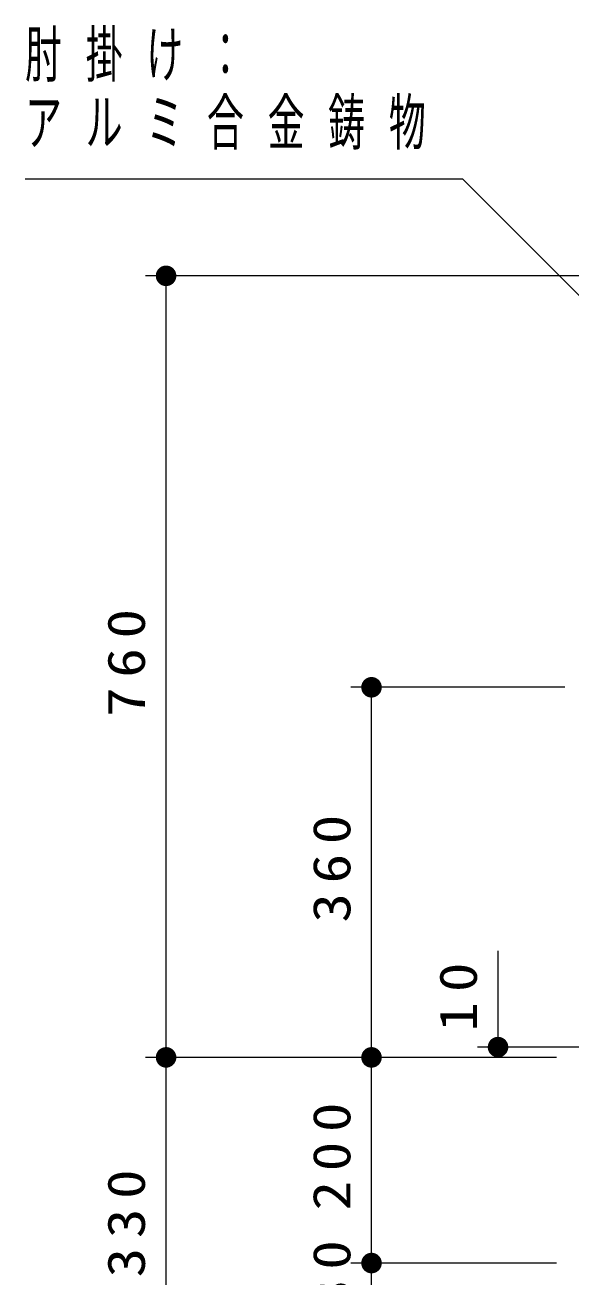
# Model space of a CAD drawing. Units: millimetres on the paper, scale 1:20. Extents: x -365 to 12, y -47 to 257.
# Drawn here: x -152.4 to -125.8, y 87.4 to 148.3 of the extents above; entities that cross this region are included whole.
import ezdxf

# ---------------------------------------------------------------- set-up
doc = ezdxf.new("R2010")
doc.units = ezdxf.units.MM
doc.layers.add('LY_1', color=7, linetype='Continuous', lineweight=25)
doc.styles.add('ＭＳ ゴシック', font='')
doc.styles.get('ＭＳ ゴシック').set_extended_font_data('MS Gothic')

# ---------------------------------------------------------------- blocks, each defined once
blk = doc.blocks.new('filled_dot')
at = {"color": 0, "linetype": 'Continuous', "lineweight": -2, "const_width": 1.25}
blk.add_lwpolyline([(-0.625, 0, 1), (0.625, 0, 1)], format="xyb", close=True, dxfattribs=at)

msp = doc.modelspace()

# ---------------------------------------------------------------- linework, layer by layer
at = {"layer": 'LY_1', "lineweight": 13}
for p, q in [((-92.305, 136.086), (-146.558, 136.086)), ((-145.558, 98.086), (-145.558, 136.086)), ((-126.141, 116.08), (-136.558, 116.08)), ((-135.558, 98.086), (-135.558, 116.08)), ((-129.401, 98.086), (-129.401, 103.263)), ((-126.558, 98.086), (-146.558, 98.086)), ((-145.558, 81.586), (-145.558, 98.086)), ((-126.558, 98.086), (-136.558, 98.086)), ((-135.558, 88.086), (-135.558, 98.086)), ((-123.558, 98.586), (-130.401, 98.586)), ((-126.558, 88.086), (-136.558, 88.086)), ((-135.558, 86.586), (-135.558, 88.086))]:
    msp.add_line(p, q, dxfattribs=at)
msp.add_lwpolyline([(-113.484, 123.164), (-131.108, 140.788), (-152.424, 140.788)], dxfattribs=at)

# ---------------------------------------------------------------- block references
at = {"layer": 'LY_1', "lineweight": 13, "xscale": 0.4, "yscale": 0.4}
for p, rotation in [((-145.558, 136.086), 270), ((-135.558, 116.08), 270), ((-129.401, 98.586), 270), ((-145.558, 98.086), 270), ((-135.558, 98.086), 270), ((-135.558, 98.086), 90), ((-135.558, 88.086), 270)]:
    msp.add_blockref('filled_dot', p, dxfattribs=dict(at, rotation=rotation))

# ---------------------------------------------------------------- texts
at = {"layer": 'LY_1', "char_height": 2.199, "attachment_point": 4, "style": 'ＭＳ ゴシック'}
for s, insert in [('\\T1.64;\\W0.6;肘掛け：', (-152.424, 146.738)), ('\\T1.64;\\W0.6;アルミ合金鋳物', (-152.424, 143.438))]:
    msp.add_mtext(s, dxfattribs=dict(at, insert=insert))
at = {"layer": 'LY_1', "char_height": 1.833, "attachment_point": 8, "rotation": 90, "style": 'ＭＳ ゴシック'}
for s, insert in [('\\T1.33;\\W1.15;760', (-146.558, 117.501)), ('\\T1.33;\\W1.15;360', (-136.558, 107.498)), ('\\T1.34;\\W1.15;10', (-130.401, 101.263)), ('\\T1.33;\\W1.15;200', (-136.558, 93.503)), ('\\T1.33;\\W1.15;330', (-146.558, 90.251)), ('\\T1.34;\\W1.15;30', (-136.558, 87.764))]:
    msp.add_mtext(s, dxfattribs=dict(at, insert=insert))

doc.saveas('drawing.dxf')
